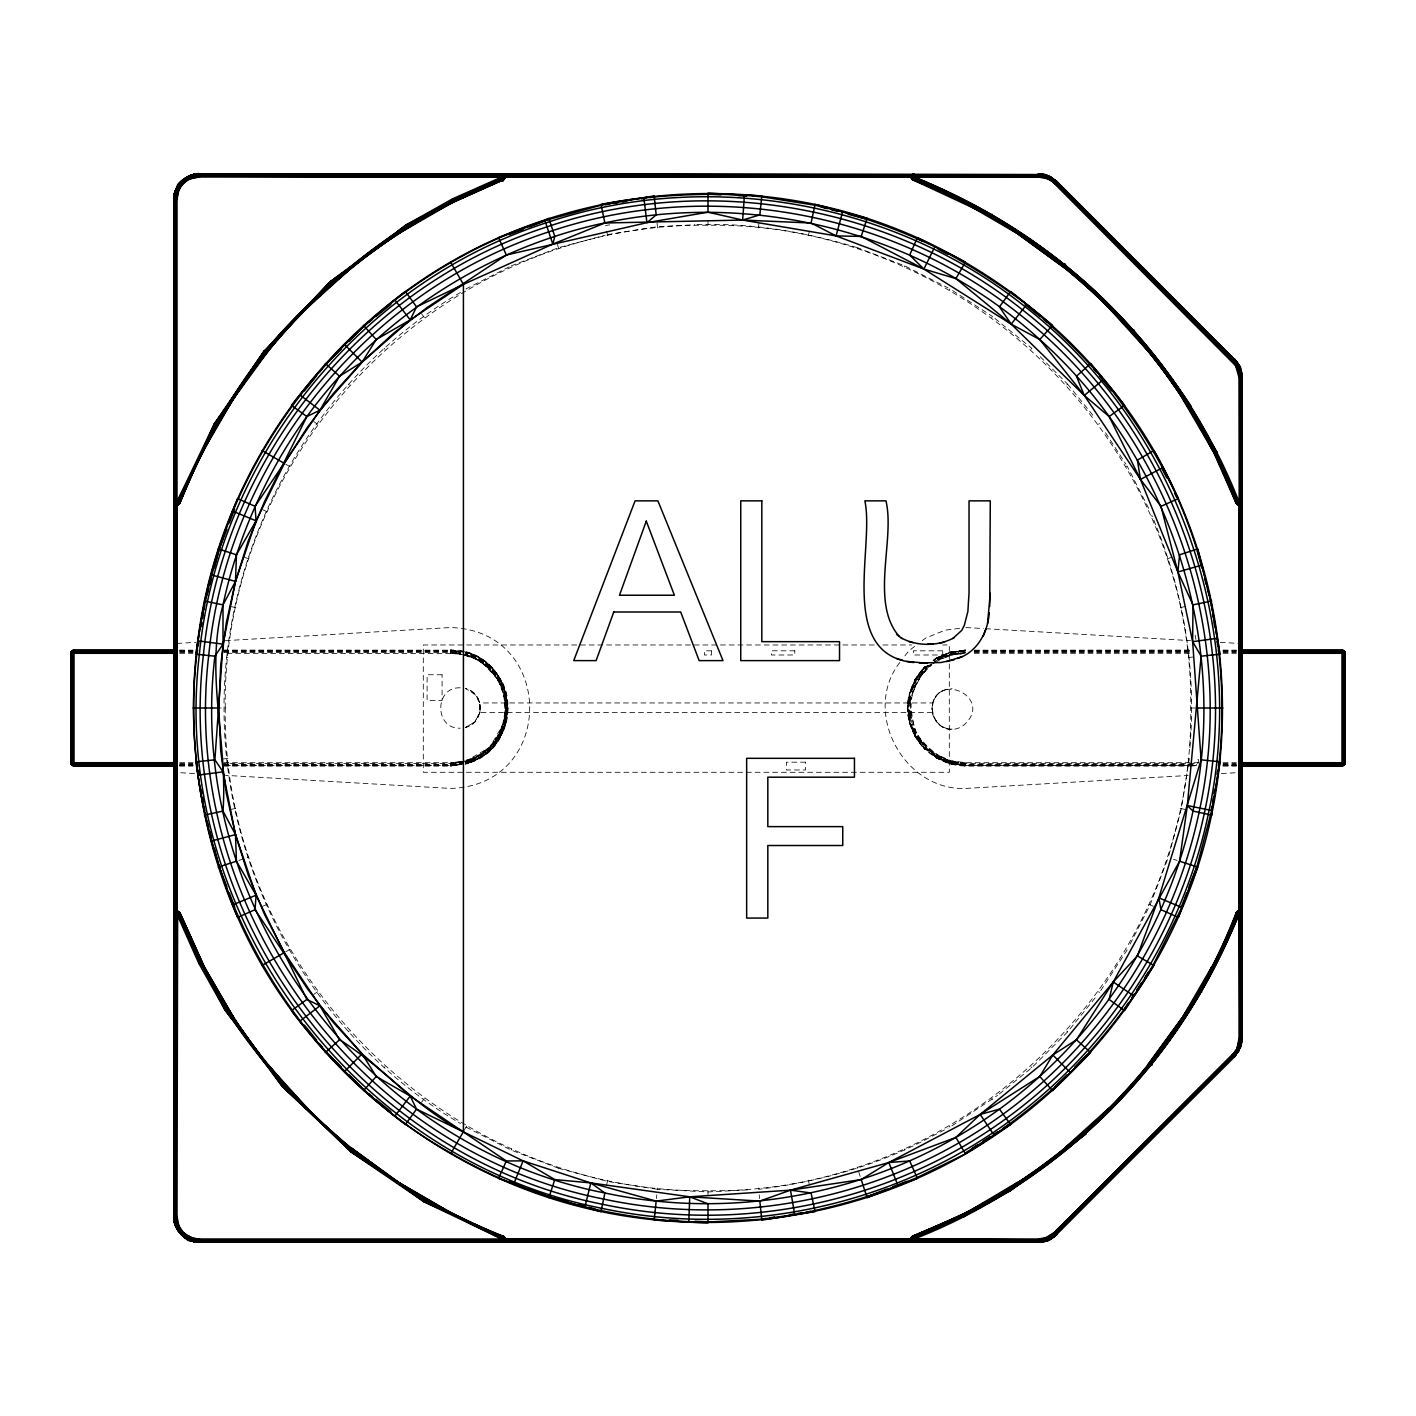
<?xml version="1.0" encoding="UTF-8"?>
<svg xmlns="http://www.w3.org/2000/svg" width="1416" height="1416" viewBox="0 0 1416 1416"><rect width="100%" height="100%" fill="white"/><g stroke="black" fill="none" stroke-linecap="round" stroke-linejoin="round"><path stroke-width="0.75" stroke-dasharray="5 3.75" d="M1192.254 765.932L965.447 765.932C934.454 766.127 907.337 739.01 907.532 708L915.178 686.406L915.285 679.043L924.489 667.042L928.011 665.042M223.746 650.51L450.554 650.51C515.566 648.74 528.628 748.798 465.298 763.047C521.424 750.374 520.752 666.051 465.545 652.05C520.752 666.936 521.336 749.33 465.421 763.543C520.858 750.215 521.3 665.555 465.298 652.953C521.92 666.865 520.433 748.445 465.545 763.95C529.265 748.781 516.097 648.227 450.554 650.068L450.554 653.289L460.377 654.174M466.041 760.162C518.504 748.993 517.247 665.077 464.926 654.351C519.318 669.308 519.017 747.365 464.926 761.649C519.406 746.533 518.557 669.467 464.926 654.351C483.723 660.688 497.83 674.83 504.202 693.628L505.246 708L504.202 722.372C497.299 740.285 484.555 757.224 464.926 761.649L489.812 747.276L504.202 722.372C511.441 693.592 492.591 659.785 462.395 654.758M1198.856 762.711L965.447 762.711L950.313 760.569L924.489 748.958C903.001 727.028 902.328 688.919 924.577 667.113L928.436 665.555L929.498 666.759L921.232 675.804L915.178 686.406L909.497 693.008C899.461 728.036 928.843 766.906 965.447 764.976L1196.662 764.976M493.511 741.878L495.299 743.276C521.991 713.54 503.3 661.856 465.545 652.05M931.728 664.263L924.489 667.042C914.63 678.618 908.01 692.548 907.532 708L910.045 711.752L909.497 722.992L913.709 730.231L915.285 736.957L919.922 741.152L924.489 748.958C934.153 750.993 939.994 760.091 950.313 760.569L952.402 761.985L965.447 763.543L1196.662 763.543M460.483 292.475C315.803 376.921 223.339 540.664 224.047 708C223.339 875.336 315.803 1039.078 460.483 1123.525M225.268 708C221.622 447.173 447.173 221.622 708 225.268C968.827 221.622 1194.378 447.173 1190.732 708C1194.378 968.827 968.827 1194.378 708 1190.732C447.173 1194.378 221.622 968.827 225.268 708L220.436 708M928.153 665.697L924.577 667.113L919.922 674.848L915.285 679.043L909.497 693.008C912.364 710.726 910.453 731.435 925.409 745.259C933.197 751.489 938.879 761.383 950.313 760.569L952.225 762.746L965.447 764.321L1196.662 764.321M1189.882 747.577C1196.803 668.511 1182.997 588.1 1151.704 515.265M931.905 709.381C934.719 668.14 997.2 698.761 962.19 726.408C932.896 742.391 917.426 689.999 952.101 688.725M933.657 660.245L936.489 657.838C946.242 656.759 955.057 650.546 965.447 651.679L965.447 650.068L950.455 652.05L936.489 657.838L933.551 663.555L936.967 658.652L950.49 652.156L950.313 655.431L937.675 659.891L936.489 657.838L933.055 660.458M656.44 1198.555L656.829 1194.785M747.595 1189.882L708 1191.953L657.413 1189.316L657.537 1188.077M758.463 227.923L758.958 223.108M465.421 652.457C521.141 665.768 520.716 749.683 465.51 763.844M223.746 651.024L450.554 651.024L460.784 651.944L450.554 650.068L457.049 651.395L456.802 653.643L223.746 653.289M928.949 666.139L924.489 667.042L920.559 675.308L915.285 679.043L914.417 686.087L909.497 693.008L907.532 708L909.957 717.611L909.497 722.992L914.417 729.913L915.285 736.957L920.559 740.692L924.489 748.958L928.436 750.445L936.489 758.162L952.065 763.383L965.447 764.976M952.101 729.116C929.303 730.107 924.63 694.336 946.862 689.415M910.045 711.752C910.7 725.47 917.869 737.134 926.188 747.276L933.551 752.445L936.967 757.348L950.455 763.95L957.977 764.498L958.278 762.233L951.074 761.649L940.366 757.56L936.489 758.162L928.949 749.861L924.489 748.958L915.674 737.417L918.365 735.842M932.241 712.62L479.865 712.62L474.749 722.018L465.563 727.47C484.856 723.169 485.051 692.725 465.475 688.495L474.484 693.716L479.759 702.955L932.79 702.955M1197.883 763.79L1198.555 759.542L1194.785 759.153M464.926 761.649L478.325 756.109L489.812 747.276L491.423 748.887L479.511 758.162L465.545 763.95C500.715 753.967 519.07 710.761 500.715 679.043L490.839 667.697L479.511 657.838L465.51 652.156M933.002 662.299L929.498 666.759L924.489 667.042L921.232 675.804L915.285 679.043L913.709 685.769L909.497 693.008L909.957 698.389L907.532 708L909.267 711.805L909.497 722.992C921.887 743.011 939.304 763.667 965.447 762.711L965.447 765.932L950.702 763.047L950.313 760.569L941.056 759.507L936.702 757.79L933.551 752.445L925.639 747.825L925.409 745.259L916.4 736.993L909.497 722.992L907.532 708C913.001 692.601 916.382 674.582 931.923 664.989M930.595 665.626L926.188 668.724C918.754 679.361 911.568 690.796 910.877 704.301C909.284 715.7 916.063 725.753 915.285 736.957L921.232 740.196L924.489 748.958L929.498 749.241L936.489 758.162C946.26 759.082 955.163 765.366 965.447 764.321M606.632 1184.909L607.641 1180.183M808.359 235.817L809.368 231.091M940.737 756.817L939.711 758.834L951.941 763.879L952.596 761.171L951.074 761.649L940.737 756.817L936.489 758.162L933.551 752.445L925.161 748.303L925.409 745.259L916.966 736.656L911.727 724.904L909.497 722.992L910.718 717.47L907.532 708L910.718 698.53L909.497 693.008L916.4 679.007L925.409 670.741L925.639 668.175L930.383 665.414M1168.837 855.423L1181.387 808.625L1189.316 758.569L1188.077 758.445M223.746 762.711L450.554 762.711C476.378 763.153 500.538 743.453 504.361 717.841L506.609 718.248M506.716 720.248L504.007 719.664L498.644 735.771L500.715 736.957M466.023 1127.118L511.158 1150.111L558.453 1168.271L558.824 1167.103M857.176 248.897L857.547 247.729L904.842 265.889L948.012 287.873M911.107 690.884L915.285 679.043L925.409 670.741L925.161 667.697L930.188 665.219M928.294 665.839L924.807 667.343L925.409 670.741L916.966 679.344L911.727 691.096L909.497 693.008L909.267 704.195L907.532 708L911.55 717.328L909.497 722.992L912.47 724.673M470.448 657.042L471.28 654.918M465.439 727.505L474.484 722.284L479.865 712.62M511.158 1150.111L511.654 1148.995M904.346 267.005L904.842 265.889M464.749 655.342L474.13 658.635L475.103 656.582M1130.127 944.1L1150.111 904.842L1168.271 857.547L1167.103 857.176M479.511 657.838L478.325 659.891L464.926 654.351M464.218 1130.233L466.643 1126.056M949.357 289.944L949.977 288.882M936.489 758.162L937.675 756.109L942.029 757.436L941.056 759.507L936.542 758.073L933.551 752.445L924.807 748.657L925.409 745.259L915.285 736.957L911.107 725.116M1100.728 990.616L1127.118 949.977L1126.056 949.357M482.166 663.361L483.475 661.502M421.419 1102.445L424.269 1098.533M991.731 317.467L992.457 316.476L951.835 290.085M918.365 680.158L915.674 678.583L924.489 667.042L926.188 668.724M899.762 662.546C861.53 711.735 903.496 790.783 965.447 788.447L1188.254 775.472M904.913 655.891L908.771 650.9L915.462 645.802M934.153 660.812L936.489 657.838L950.455 652.05L965.447 651.024L950.702 652.953L936.489 657.838L933.817 660.405M502.308 684.158L500.255 685.114L498.644 680.229L484.821 665.343L486.237 663.573M999.307 1093.984L1031.839 1067.646L1067.646 1031.839L1096.763 995.89M933.551 663.555C940.507 653.555 954.738 655.183 965.447 653.289L952.596 654.829L940.737 659.183L936.489 657.838L933.976 660.599M928.011 750.958L929.498 749.241M384.161 1067.646L384.993 1066.744M1031.007 349.256L1031.839 348.354L992.457 316.476M489.812 668.724L491.423 667.113M926.188 747.276L924.577 748.887L925.409 745.259L915.674 737.417M348.354 1031.839L349.256 1031.007M1066.744 384.993L1067.646 384.161L1038.07 354.584M492.202 672.529L493.936 671.042M951.835 1125.915L997.59 1095.365M915.674 678.583L925.409 670.741L924.577 667.113M495.476 672.954L493.688 674.352L498.644 680.229L503.919 695.964L506.627 695.345M922.17 640.705L925.515 638.156L944.985 630.191L959.588 628.332M921.232 740.196L919.391 741.542M313.555 994.581L317.467 991.749M1098.533 424.251L1099.524 423.543M935.25 662.564L942.029 658.564L941.056 656.493L936.542 657.927M498.644 680.229L500.609 679.096M285.767 951.782L289.944 949.357M1126.056 466.643L1127.118 466.023L1149.119 509.194M912.47 691.327L909.497 693.008L910.045 704.248M937.675 659.891L951.074 654.351L965.447 652.457L951.074 654.351L940.366 658.44L936.489 657.838M509.194 266.881L466.023 288.882L466.643 289.944M758.463 1188.077L758.587 1189.316C818.253 1181.971 877.318 1165.811 930.347 1137.119M932.312 1136.128L948.012 1128.127M499.6 683.769L501.636 682.76M965.447 651.679L950.879 653.608L950.313 655.431L950.702 652.953L965.447 650.174L950.455 652.05L939.711 657.166L940.737 659.183L951.074 654.351L958.278 653.767L957.977 651.502L965.447 650.068L950.578 652.457L939.711 657.166L950.49 652.156L965.447 650.51L950.49 652.156L950.313 655.431L936.702 658.21M262.597 906.311L267.005 904.346M913.09 730.497L915.178 729.594M511.158 265.889L558.453 247.729L605.251 235.18M238.879 860.415L248.897 857.176M1167.103 558.824L1171.705 557.338M910.612 725.258L913.267 724.426M504.202 693.628L506.503 693.008M504.025 696.46L506.751 695.875M231.091 809.386L235.817 808.377M1180.183 607.623L1184.909 606.614M462.253 761.454L450.554 763.543L223.746 763.543M909.302 717.717L911.55 717.328M605.446 225.533L609.694 224.843M607.375 234.614L657.413 226.684L694.796 224.737M223.746 765.932L450.554 765.932L463.191 764.091M460.306 761.666L450.554 762.711L450.554 765.932L460.784 764.463L450.554 765.49L223.746 765.49M223.746 765.826L450.554 765.826L461.085 764.375L450.554 765.49M450.554 765.826L460.784 764.445M460.2 687.804C434.269 686.831 434.269 729.169 460.2 728.196M450.554 765.932L461.262 764.516M950.578 652.457L957.977 651.502M462.767 762.18L450.554 763.543L460.448 762.463M223.746 764.321L450.554 764.321L462.944 762.941M223.746 764.976L450.554 764.976L463.085 763.596M450.554 764.321L460.589 763.224M450.554 764.976L460.696 763.879M223.108 758.958L227.923 758.445M1188.077 657.555L1192.892 657.042M908.098 711.894L910.877 711.699L907.532 708L910.877 704.301L908.098 704.106M177 643.448L195.709 642.351M225.463 640.634L450.146 627.553C555.939 629.925 556.311 785.561 450.554 788.447L225.533 775.349M1221.353 773.561L1239 772.534M697.008 224.613C751.365 222.719 805.633 231.905 857.547 247.729M915.285 679.043L916.4 679.007M874.168 644.97L423.296 644.97L423.296 772.286L949.304 772.286L949.304 644.97L942.684 644.97M883 644.97L911.745 644.97M179.708 650.068L192.93 650.174M223.746 650.068L450.554 650.174L460.784 651.944L450.554 650.51M974.261 650.174L1192.254 650.068M1223.07 650.068L1236.292 650.174M179.708 650.51L192.93 650.51M974.261 650.51L1192.254 650.51M1223.07 650.51L1236.292 650.51M179.708 651.024L192.93 651.024M974.261 651.024L1192.254 651.024M1223.07 651.024L1236.292 651.024M179.708 651.679L192.93 651.679M223.746 651.679L450.554 651.679L456.979 652.05L460.908 653.82M974.261 651.679L1192.254 651.679M1223.07 651.679L1236.292 651.679M179.708 652.457L192.93 652.457M223.746 652.457L450.554 652.457L460.89 654.068M974.261 652.457L1192.254 652.457M1223.07 652.457L1236.292 652.457M179.708 653.289L192.93 653.289M974.261 653.289L1192.254 653.289M1223.07 653.289L1236.292 653.289M505.246 708L508.468 708M1190.732 708L1195.564 708M179.708 762.711L192.93 762.711M1223.07 762.711L1236.292 762.711M179.708 763.543L192.93 763.543M1223.07 763.543L1236.292 763.543M179.708 764.321L192.93 764.321M1223.07 764.321L1236.292 764.321M179.708 764.976L192.93 764.976M1223.07 764.976L1236.292 764.976M179.708 765.49L192.93 765.49M965.447 765.932L950.578 763.543L939.711 758.834L950.49 763.844L965.447 765.49L1196.662 765.49M1223.07 765.49L1236.292 765.49M179.708 765.826L192.93 765.826M951.941 763.879L965.447 765.826L1187.847 765.826M1190.042 765.826L1196.662 765.826M1223.07 765.826L1236.292 765.826M179.708 765.932L192.93 765.932M1223.07 765.932L1236.292 765.932M915.285 736.957L916.4 736.993M450.554 651.024L463.421 651.873M450.554 653.289L460.855 654.334M965.854 627.553L983.394 628.562M985.589 628.704L1190.537 640.634M1220.291 642.351L1237.832 643.377M180.752 772.747L194.647 773.561M965.447 763.543L951.074 761.649L950.49 763.844L950.313 760.569L950.578 763.543L965.447 765.49M450.554 650.174L463.404 651.962M450.554 651.679L460.678 652.599M460.536 653.36L450.554 652.457L462.873 654.688M226.684 657.431L227.923 657.555M657.413 1189.316L607.375 1181.387L558.453 1168.271M909.302 698.283L911.55 698.672M957.977 764.498L965.447 765.826M231.091 606.614L235.817 607.623M1180.183 808.377L1184.909 809.386M504.202 722.372L506.503 722.992M474.13 658.635L478.325 659.891L484.821 665.343M910.612 690.743L913.267 691.574M244.295 557.338L248.897 558.824M1173.51 859.246L1177.121 860.415M501.512 727.895L503.618 728.727M946.862 728.426C938.259 726.072 931.94 717.859 931.905 708.92M913.09 685.503L915.178 686.406M262.597 509.689L267.005 511.654M1148.995 904.346L1153.403 906.311M500.202 731.01L502.255 731.948M457.049 651.395L459.97 653.042M285.767 464.218L289.944 466.643M495.193 739.63L497.051 740.94M313.555 421.419L317.467 424.251M1098.533 991.749L1099.524 992.457M919.391 674.459L921.232 675.804M470.377 690.548L477.776 698.035M348.354 384.161L349.256 384.993M1066.744 1031.007L1067.646 1031.839M384.161 348.354L384.993 349.256M1031.007 1066.744L1031.839 1067.646M487.493 751.383L486.024 749.648M1067.646 384.161L1093.984 416.693M484.484 750.923L485.9 752.692M421.419 313.555L424.269 317.467M991.731 1098.533L992.457 1099.524M1105.524 432.765L1125.915 464.165M949.357 1126.056L949.977 1127.118M478.325 756.109L479.511 758.162M474.785 757.047L475.794 759.082M473.652 757.595L474.608 759.649M904.346 1148.995L904.842 1150.111M477.705 697.893L479.759 702.955M557.338 244.295L558.824 248.897M857.176 1167.103L857.547 1168.271M858.662 1171.705L860.432 1177.121M950.455 652.05L951.074 654.351L952.596 654.829L951.941 652.121M606.632 231.091L607.641 235.817M808.359 1180.183L809.368 1184.909M1195.193 635.2L1195.865 639.448M657.042 223.108L657.537 227.923M759.171 1194.785L759.56 1198.555M708 220.436L708 225.268M708 1190.732L708 1195.564M506.857 708C507.14 732.851 489.175 756.197 465.121 762.392C519.371 751.011 519.371 664.989 465.121 653.608C489.193 659.75 507.087 683.149 506.857 708M480.396 708L479.723 713.221L479.723 702.779L480.396 708M711.54 650.811L704.354 650.811L704.354 654.989L711.54 654.989L711.54 650.811M794.783 650.811L771.437 650.811L771.437 654.989L794.783 654.989L794.783 650.811M942.702 650.811L913.355 650.811L913.355 654.989L942.702 654.989L942.702 650.811M442.075 674.759L427.101 674.759L427.101 700.513L442.075 700.513L442.075 674.759M805.562 762.18L786.393 762.18L786.393 769.968L805.562 769.968L805.562 762.18"/><path stroke-width="1.5" d="M233.569 1017.396L204.081 966.579L179.991 913.001L176.805 910.948L176.805 913.851L198.753 963.199L224.949 1009.873L231.569 1018.688L233.569 1017.396L204.081 966.579L179.991 913.001L173.779 914.17L175.478 911.338L179.62 912.293L204.081 966.579C239.888 1036.37 290.404 1098.232 351.062 1147.916L353.434 1149.827C398.692 1185.971 449.226 1214.627 502.963 1236.097L505.016 1239.478L501.83 1242.221C499.405 1230.062 509.99 1240.505 501.83 1239.832L199.532 1239.832L193.479 1239.035L184.381 1234.256L179.301 1228.15L177 1216.468L173.779 1216.468C173.761 1230.168 185.726 1242.381 199.532 1242.115C185.832 1242.487 173.566 1230.15 173.885 1216.468L173.779 199.532C173.637 185.762 185.744 173.619 199.532 173.779L1045.132 174.664L1056.672 181.319L1234.593 359.416L1240.858 369.647L1242.221 377.541L1241.336 1045.132L1234.681 1056.672L1053.575 1237.177L1045.132 1241.336L1038.459 1242.221L199.532 1242.221C185.762 1242.363 173.619 1230.256 173.779 1216.468L173.867 766.268M501.83 177L452.801 198.753L406.126 224.949L397.312 231.569L398.604 233.569L454.2 201.532L502.999 179.991L504.946 176.203L501.83 173.779L504.662 175.478L503.83 179.513L449.421 204.081C379.7 239.994 317.786 290.422 268.173 351.133L266.173 353.434C230.224 398.816 201.231 449.137 179.991 502.999L173.779 501.83L176.522 505.016L179.903 502.963C201.196 449.137 230.135 398.746 266.173 353.434L268.084 351.062C330.017 275.023 411.614 215.586 502.999 179.991L501.83 173.779L505.016 176.522L910.984 176.522C917.462 169.885 907.001 177.655 913.586 178.504C967.553 199.851 1018.069 228.879 1063.505 265.004L1065.876 266.916C1126.747 316.706 1177.245 378.815 1213.353 448.677L1237.495 502.415C1246.717 499.317 1237.991 509.087 1236.876 502.662L1212.769 448.978C1176.218 379.577 1126.18 317.272 1065.133 267.836L1062.779 265.925C1017.715 229.286 966.933 201.231 913.001 179.991L914.17 173.779L910.984 176.522L913.338 179.124C967.252 200.453 1017.715 229.427 1063.097 265.518L1065.469 267.429C1141.792 329.309 1200.963 411.189 1236.009 502.999L1242.221 501.83L1239.195 505.052L1239 377.541L1235.655 365.735L1050.141 179.301L1038.459 177L1038.459 173.779L1045.097 174.77L1056.672 181.319L1045.132 174.664L199.532 173.885C185.762 173.531 173.195 186.169 174.221 199.532L174.062 643.625L173.885 199.532C173.513 185.708 185.815 173.726 199.532 173.779L199.532 177L187.85 179.301L181.744 184.381L176.965 193.479L176.168 199.532L176.168 501.83L173.885 501.83L174.664 502.591M173.779 708L173.885 1216.468C173.442 1230.292 186.169 1242.735 199.532 1241.779L1038.459 1241.779L1046.265 1240.558L1056.371 1234.38L1238.398 1051.115L1241.779 1038.459L1241.814 912.612C1238.044 907.408 1231.336 916.223 1242.221 914.17L1239.478 910.984L1236.009 913.001M174.026 196.877L174.416 643.607L174.221 199.532L177.602 186.877L185.62 178.487M174.168 772.357L174.221 1216.468C173.92 1230.008 185.974 1242.044 199.532 1241.779M174.876 1066.248L174.717 1216.468C174.451 1229.725 186.257 1241.531 199.532 1241.283L1038.459 1241.283L1050.867 1237.956L1234.009 1056L1240.044 1046.176L1241.283 1038.459L1241.496 772.375L1241.779 1038.459L1240.54 1046.335L1235.602 1054.814M656.174 1201.104L654.174 1220.096L688.813 1221.672L689.751 1196.821L708 1203.83L708 1222.911C618.226 1220.521 528.681 1199.122 450.978 1153.173L463.421 1131.632C416.8 1108.126 383.24 1066.903 339.521 1039.769L319.928 1005.785L306.865 999.448L256.066 895.195L236.437 861.211L235.499 834.608L223.002 811.102C228.011 742.232 204.594 672.759 223.002 604.898C233.817 554.063 253.039 505.3 278.598 460.094C338.353 356.018 437.066 275.996 550.682 237.782L554.789 236.437C719.77 181.567 911.391 222.241 1039.769 339.521C1168.66 454.058 1229.46 638.085 1193.865 806.872L1192.998 811.102C1166.554 936.011 1090.108 1049.079 983.908 1119.967C874.026 1193.83 734.373 1220.751 604.915 1192.998C361.735 1145.491 185.177 901.939 214.896 656.192L223.02 644.156L235.499 581.392L248.331 540.7L264.668 501.264L306.865 416.552L319.928 410.215L362.107 362.107L393.577 333.273L427.42 307.307L506.326 255.039L646.953 222.666L708 212.17L742.657 220.064L836.077 235.906L861.211 236.437L923.887 269.058L1011.201 324.14L1039.769 339.521L1084.302 395.453L1140.464 479.405L1160.961 506.326L1177.882 572.011L1192.644 641.678L1201.104 759.808L1158.837 897.815L1137.402 955.906L1113.242 981.978L1052.814 1054.973L1039.769 1076.479L980.191 1114.427L888.823 1162.518L861.211 1179.563L790.517 1190.148L689.751 1196.821L656.174 1201.104L590.844 1182.926L523.124 1160.872L416.552 1109.135L410.215 1096.072L362.107 1053.893L333.273 1022.423L307.307 988.58L255.039 909.674L256.066 895.195L235.499 834.608L226.259 792.942L220.701 750.639L218.843 708L220.701 665.361L226.259 623.058L235.499 581.392L256.066 520.805L284.368 463.421L307.307 427.42L333.273 393.577L362.107 362.107L410.215 319.928L463.421 284.368L552.806 244.101L604.915 223.002L742.657 220.064L811.085 223.002L836.077 235.906L923.887 269.058L955.906 278.598L1011.201 324.14L1084.302 395.453L1109.135 416.552L1140.464 479.405L1177.882 572.011L1192.998 604.898L1192.644 641.678L1201.104 656.192L1187.334 805.545L1179.563 861.211L1113.242 981.978L1076.479 1039.769L1052.814 1054.973L980.191 1114.427L955.906 1137.402L888.823 1162.518L790.517 1190.148L759.826 1201.104L689.751 1196.821L590.844 1182.926L554.789 1179.563L523.124 1160.872L506.326 1160.961L410.215 1096.072L376.231 1076.479L362.107 1053.893L319.928 1005.785L284.368 952.579L264.668 914.736L248.331 875.3L235.499 834.608L223.02 771.844L214.896 759.808L223.02 644.156L223.002 604.898L235.499 581.392L236.437 554.789L256.066 520.805L255.039 506.326L319.928 410.215L339.521 376.231L362.107 362.107L376.231 339.521L410.215 319.928L416.552 306.865L463.421 284.368L450.554 262.084C575.356 189.992 730.036 173.726 867.123 218.294C986.899 257.464 1090.692 341.522 1153.916 450.554C1226.008 575.356 1242.274 730.036 1197.706 867.123C1158.536 986.899 1074.478 1090.692 965.447 1153.916C840.644 1226.008 685.964 1242.274 548.877 1197.706C429.101 1158.536 325.308 1074.478 262.084 965.447C189.992 840.644 173.726 685.964 218.294 548.877C257.464 429.101 341.522 325.308 450.554 262.084M1241.124 494.06L1241.283 377.541L1240.434 371.116L1237.602 364.549L1056 181.991L1046.176 175.956L1038.459 174.717L199.532 174.717C186.275 174.451 174.469 186.257 174.717 199.532L174.664 504.043L177.956 504.91L179.991 502.999C176.558 508.503 169.991 499.529 178.381 502.822L179.602 502.839C200.913 448.996 229.87 398.569 265.925 353.221L267.836 350.867C317.52 290.121 379.506 239.729 449.208 203.692L502.839 179.602C508.946 178.151 499.83 168.327 502.415 178.504L453.527 200.187L407.348 226.879L329.698 282.138L263.748 351.487L214.294 423.897L176.805 502.149L176.805 505.052M179.248 184.363L189.16 176.434L199.532 174.221L1045.008 175.071L1056.371 181.62L1234.38 359.629L1240.558 369.735L1241.779 377.541L1241.443 643.59L1241.283 377.541L1240.717 504.556L1238.044 504.91L1236.009 502.999L1212.308 449.208C1176.395 379.506 1125.915 317.467 1064.938 268.084L1062.779 265.925C1017.184 230.135 967.358 200.399 913.161 179.602L911.054 176.203L914.17 173.885M1241.779 1038.459L1242.221 708M1236.876 913.338C1243.514 914.948 1242.788 911.107 1236.876 912.223L1236.398 913.161C1215.317 967.181 1186.378 1017.538 1150.075 1062.779L1148.164 1065.133C1098.727 1126.18 1036.423 1176.218 967.022 1212.769L913.001 1236.009C907.39 1238.044 915.727 1247.655 913.586 1237.495L967.323 1213.353C1037.185 1177.245 1099.294 1126.747 1149.084 1065.876L1150.996 1063.505C1187.121 1018.069 1216.149 967.553 1237.495 913.586C1246.469 916.612 1238.38 907.019 1236.876 913.338C1215.547 967.252 1186.573 1017.715 1150.482 1063.097L1148.571 1065.469C1086.692 1141.792 1004.811 1200.963 913.001 1236.009L911.09 1239.832L914.17 1242.221L910.984 1239.478L913.586 1237.495L914.17 1242.221L910.984 1239.478L505.016 1239.478C498.627 1245.868 508.592 1239.018 502.999 1236.451C449.084 1215.14 398.604 1186.166 353.221 1150.075L350.867 1148.164C290.121 1098.48 239.729 1036.494 203.692 966.792L179.602 913.161L174.186 913.639L176.168 914.17L176.168 1216.468C175.726 1228.858 187.762 1238.681 199.532 1239L1038.459 1239L1045.397 1237.903L1054.389 1232.398L1236.699 1050.141L1239 1038.459L1242.221 1038.459L1240.841 1046.442L1234.681 1056.672L1240.858 1046.353L1242.115 1038.459L1242.204 765.277M1242.115 643.625L1242.221 377.541L1239.301 365.877L1234.681 359.328L1238.77 364.655L1241.407 371.594L1242.221 377.541L1239 377.541M1128.463 1002.864L1123.773 1010.086L1124.57 1010.652L1153.173 965.022L1181.758 907.461L1158.837 897.815L1160.961 909.674L1178.395 917.426L1196.874 866.84L1211.707 810.501L1187.334 805.545L1192.998 811.102L1211.653 815.05L1211.707 810.501C1236.947 688.247 1214.875 559.108 1153.916 450.554L1137.402 460.094L1140.464 479.405L1162.447 467.776L1178.395 498.574L1160.961 506.326M989.713 606.508L990.28 500.857L969.04 500.857L969.04 592.95L967.871 611.535L964.331 625.323L961.694 630.439L952.738 638.581M990.28 593.286L987.536 623.5M708 212.17L708 193.089L744.427 195.266L742.657 220.064L759.826 214.896L761.826 195.904C708.071 192.558 653.962 194.381 600.95 204.347L604.915 223.002M1044.052 1239.956L1050.53 1237.372L1055.522 1233.548L1233.548 1055.522L1239.035 1044.512L1239.195 910.948L1239.832 1038.459L1236.699 1050.141L1238.77 1051.345L1242.221 1038.459M1232.398 361.611L1234.593 359.416L1238.77 364.655L1242.115 377.541L1242.115 1038.459L1240.858 1046.353L1239.443 1045.893M179.903 502.963L179.071 504.308L214.294 423.897L266.916 350.124L329.698 282.138L406.126 224.949L453.81 200.789L502.662 179.124L501.83 173.885M1241.814 913.851L1238.221 913.869C1182.112 1061.469 1060.973 1181.563 914.17 1239M196.877 1241.974L199.532 1241.283M502.999 179.885L505.052 177L502.662 173.885M913.338 1242.115C906.983 1239.053 915.904 1230.787 914.17 1242.115M643.855 197.992L646.953 222.666L656.174 214.896L654.174 195.904L601.127 205.196L544.912 220.524C357.115 280.881 215.002 458.129 196.789 654.28C173.602 851.618 277.801 1055.982 450.978 1153.173M1038.459 1242.221L1050.123 1239.301L1056.672 1234.681L1051.274 1238.681L1050.265 1235.655L1051.893 1238.31L1045.132 1241.336L1038.459 1242.221L1038.459 1239M913.586 178.504L913.338 173.885L913.001 179.991L910.948 177L913.869 176.168L1038.459 176.168L1044.512 176.965L1054.973 183L1233 361.027L1238.699 370.337L1238.735 374.054L1241.797 373.576M176.805 913.851L176.009 502.131L174.717 501.83L177 501.83L177 199.532L179.301 187.85L187.85 179.301L194.806 177.496L194.169 174.451C185.036 176.487 173.088 186.629 173.885 199.532L173.849 643.625L174.911 643.572M989.271 612.809C987.855 632.35 977.146 652.387 957.482 658.475M175.301 653.289L70.8 653.289L71.738 651.024L74.021 650.068L175.301 650.068M177 199.532L173.779 199.532L174.664 192.859L177.673 194.027L174.664 192.859M1240.699 765.932L1341.979 765.932L1344.262 764.976L1345.2 762.711L1345.2 653.289L1344.262 651.024L1341.979 650.068L1240.699 650.068M175.301 652.457L74.021 652.457C69.72 654.404 70.428 650.847 74.021 650.174M178.381 911.267L200.187 962.473L226.879 1008.652L282.138 1086.302L351.487 1152.252L423.897 1201.706L502.662 1236.876C509.158 1237.779 499.6 1247.744 502.415 1237.495L424.304 1200.98L352 1151.597L282.138 1086.302L224.949 1009.873L200.789 962.19L179.071 911.692L179.903 913.037M1240.699 765.826L1341.979 765.826L1344.262 764.905L1345.2 762.711L1240.699 762.711M173.779 199.532L174.664 193.266M175.301 651.679L74.021 651.679L70.8 653.289L74.021 650.51L175.301 650.51M502.415 1237.495C506.362 1237.088 505.016 1242.558 501.83 1242.115M1236.876 502.662C1243.514 501.052 1242.788 504.892 1236.876 503.777L1215.211 453.81L1211.919 449.421C1176.696 379.364 1125.702 317.591 1064.867 268.173L1017.396 233.569L990.97 216.259L912.17 179.513L911.054 176.274L913.338 173.885M1240.699 765.49L1341.979 765.49L1345.2 762.711L1240.699 763.543M1042.3 175.018C1046.052 173.159 1053.185 178.398 1056.584 181.407L1054.389 183.602M196.895 654.298L197.567 650.05M198.24 645.785L198.913 641.536M201.267 626.651L201.939 622.403M202.612 618.155L203.284 613.889M203.957 609.641L204.63 605.393M1211.37 810.607L1212.043 806.359M1212.716 802.111L1213.388 797.845M1214.061 793.597L1214.733 789.349M1217.087 774.464L1217.76 770.216M1218.433 765.95L1219.105 761.702M199.532 177L1042.088 177.266L1042.565 174.221L1038.459 173.885M214.896 656.192L195.904 654.174C203.196 600.685 217.161 548.523 237.605 498.574L255.039 506.326M1211.707 810.501L1220.096 761.826L1201.104 759.808M1241.124 822.979L1241.283 1038.459L1241.336 911.957L1241.814 912.913M70.8 653.289L74.021 651.024L175.301 651.024M177.619 911.001L177.619 913.515L199.497 962.827L203.231 967.022L226.312 1009.006L282.757 1085.736L351.487 1152.252L424.694 1200.308L504.91 1238.77L504.114 1240.611L501.83 1241.283M1239 501.83C1181.546 355.027 1061.469 233.888 913.869 177.779L910.948 177L914.17 174.717M1237.495 913.586L1237.619 911.267L1238.221 913.869M501.83 174.717L504.627 175.867L504.627 178.097M914.17 1241.283L911.09 1239.673L912.17 1237.283L966.792 1212.308C1036.494 1176.395 1098.533 1125.915 1147.916 1064.938L1150.075 1062.779C1186.112 1017.308 1215.193 967.181 1236.097 913.037L1237.495 911.869M177.619 502.91L215.02 424.304L266.314 349.628C317.538 290.156 378.214 238.065 448.978 203.231L453.173 199.497L504.946 176.575L501.83 175.389L199.532 175.389C186.629 175.124 175.142 186.611 175.389 199.532L175.283 504.556M811.085 223.002L815.05 204.347L867.123 218.294L861.211 236.437M910.948 177L914.17 175.389L1038.459 175.389L1050.53 178.628L1050.176 180.257L1055.522 182.452L1233.548 360.478L1237.372 365.47L1239.956 371.948M1234.593 1056.584C1233.973 1051.858 1242.292 1045.362 1240.611 1038.459L1240.717 911.444L1241.283 912.329M584.879 1207.069L590.844 1182.926L604.915 1192.998L600.95 1211.653L549.16 1196.874L498.574 1178.395L506.326 1160.961M173.779 1216.468L174.664 1223.141L177.496 1221.194L174.451 1221.831C174.026 1228.061 191.514 1248.753 194.027 1238.327L192.859 1241.336L199.532 1242.221L199.532 1239M505.052 1239L501.83 1240.611L199.532 1240.611L188.293 1237.832L181.142 1232.115M1038.459 173.779L1045.132 174.664L1044.512 176.965L1038.459 176.168M206.984 594.897L208.648 588.667M209.763 584.507L211.427 578.277M214.223 567.887L218.666 551.266M1239.832 911.674L1239.832 377.541L1239.035 371.488L1235.655 365.735C1241.283 360.248 1241.513 374.603 1242.115 377.541L1241.85 643.607L1241.779 377.541L1240.929 370.992L1236.929 362.62M836.077 235.906L842.591 211.904C885.265 223.94 926.312 241.304 965.447 262.084L955.906 278.598M913.161 1237.549L913.037 1236.097L962.19 1215.211L1017.396 1182.431L1018.688 1184.431L1009.873 1191.051L967.677 1214.043L911.054 1239.425L914.17 1240.611L1044.707 1239.779C1045.964 1244.876 1054.477 1235.513 1056.672 1234.681L1054.389 1232.398M178.381 504.733L178.504 502.415C209.303 430.446 248.632 360.248 306.829 306.829C348.69 265.659 395.259 227.834 448.978 203.231L452.801 198.753L454.2 201.532M1240.434 1044.884L1237.956 1050.867M504.91 177.92C506.609 169.991 500.733 191.726 502.999 174.097M1241.336 1045.132L1239.035 1044.512L1239.832 1038.459M1045.893 176.558L1046.353 175.142M548.877 1197.706L554.789 1179.563M1045.468 178.097L1046.335 175.46L1038.459 174.221M176.965 193.479L183 183L193.479 176.965L199.532 176.168L505.052 177M983.341 636.014L985.908 628.775M1189.121 407.348L1191.051 406.126C1155.863 354.177 1115.489 305.767 1066.372 266.314L1064 264.403C1018.529 228.118 967.694 199.532 914.17 177C1042.07 228.365 1151.544 325.114 1214.043 448.323L1238.221 502.131C1249.408 502.007 1230.168 503.193 1239.195 505.052L1239.832 504.326M226.932 529.106L219.232 549.196L218.294 548.877M229.25 523.07L234.649 509.017M1181.351 906.983L1186.75 892.93M1189.068 886.894L1196.768 866.804L1197.706 867.123L1181.758 907.461M175.071 192.983L177.602 186.877M173.885 913.355L177 910.948L179.991 913.001M1241.814 503.087L1241.336 504.043L1242.115 502.645M513.725 1183.9L523.124 1160.872M189.018 1239.85L192.983 1240.929M1110.197 1110.197L1108.498 1108.498L1064.867 1147.827L1066.372 1149.686L1110.197 1110.197L1151.597 1064C1187.882 1018.529 1216.468 967.694 1239 914.17C1187.776 1042.247 1090.886 1151.367 967.677 1214.043L963.199 1217.264L962.19 1215.211L1008.652 1189.121L1017.396 1182.431M913.037 1236.097L911.09 1239.92L914.17 1241.779M934.861 246.738L923.887 269.058L909.674 255.039L917.426 237.605C965.73 261.429 1011.484 290.404 1052.548 325.344L1039.769 339.521M203.231 448.978L204.081 449.421L233.569 398.604L268.173 351.133L266.314 349.628L263.748 351.487L232.773 398.091L216.259 425.03L177 501.83L177.619 504.999M1150.075 1062.779L1152.252 1064.513L1149.686 1066.372L1147.827 1064.867L1182.431 1017.396L1199.741 990.97L1211.919 966.579L1214.043 967.677M913.001 179.991L911.09 176.08L914.17 174.221M176.805 910.948L173.779 914.17L176.009 913.869M201.532 961.8L198.753 963.199L203.231 967.022C227.834 1020.741 265.659 1067.31 306.829 1109.17L307.502 1108.498L284.457 1084.231L282.138 1086.302L350.531 1148.571L423.897 1201.706L501.83 1239L448.978 1212.769L449.421 1211.919L398.604 1182.431L351.133 1147.827L398.604 1182.431L449.368 1212.025M967.677 201.957L966.579 204.081L1017.396 233.569L1064.867 268.173L1066.372 266.314L1064.513 263.748L1062.779 265.925M187.602 1239.159L189.054 1236.416L193.479 1239.035M199.532 173.779C195.107 171.796 169.407 184.7 179.584 189.054M425.455 1199.016L423.897 1201.706M990.97 216.259L992.103 214.294M186.717 1238.681L189.054 1236.416M1147.827 1064.867L1182.431 1017.396L1211.919 966.579M1051.893 177.69L1054.495 180.788M1241.283 503.671L1240.717 504.556L1239.779 371.293M1131.968 997.448L1134.322 993.837M1136.659 990.227L1141.349 983.005M1144.871 977.589L1148.376 972.173M398.604 1182.431L398.091 1183.227L425.03 1199.741L448.978 1212.769M1018.688 231.569L1017.396 233.569M1039.769 1076.479L1052.548 1090.656C1091.24 1053.185 1125.667 1011.343 1153.916 965.447L1153.067 964.969M1010.068 292.227L1010.652 291.43C1052.973 324.742 1091.665 362.638 1124.57 405.348L1123.773 405.914M405.861 1123.861L416.552 1109.135M1010.139 292.139L999.448 306.865L1011.201 324.14L1026.618 304.635M405.932 1123.773L405.348 1124.57C362.655 1091.524 324.476 1053.345 291.43 1010.652L292.227 1010.086M1236.097 913.037L1239.832 912.506L1242.115 913.886M184.168 1237L180.009 1233.088M395.082 1115.808L410.215 1096.072M178.504 913.586L179.071 912.86C168.699 914.789 175.69 909.992 179.602 912.63M910.948 1239L1038.459 1239.832L1050.141 1236.699L1233 1054.973L1235.743 1050.176L1237.372 1050.53M1235.212 1054.495L1238.31 1051.893M351.062 1147.916L349.628 1149.686L351.487 1152.252L353.434 1149.827M304.422 390.869L316.6 375.824M319.308 372.479L322.016 369.134M292.227 405.914L291.43 405.348C324.476 362.655 362.655 324.476 405.348 291.43L405.932 292.227M452.801 198.736L449.421 204.081M182.912 1235.991L184.93 1233.619L187.85 1236.699M376.231 1076.479L363.452 1090.656M306.829 306.829L307.502 307.502L351.133 268.173L350.531 267.429L306.829 306.829L267.429 350.531L232.773 398.091L233.569 398.604M177 1216.468L177.619 913.515L174.664 913.709M329.131 361.08L341.291 348.902M348.902 341.291L361.08 329.131M181.319 1234.681L183 1233L184.93 1233.619M344.531 1071.47L362.107 1053.893M1110.197 305.803L1108.498 307.502L1147.916 351.062M1054.92 1086.869L1067.098 1074.709M1074.709 1067.098L1086.869 1054.92M1064.938 1147.916L1084.78 1132.163L1108.498 1108.498M861.211 1179.563L867.123 1197.706L917.072 1177.599L965.447 1153.916C1011.29 1125.578 1053.274 1091.329 1090.656 1052.548L1076.479 1039.769M1239 504.415L1238.221 502.131M182.452 182.452L183.885 181.142M325.344 1052.548L339.521 1039.769M1132.163 331.22L1133.862 329.698M179.602 502.839C179.018 507.158 171.566 501.707 174.664 502.291M1103.418 379.559L1084.302 395.453L1076.479 376.231L1090.656 363.452C1117.454 396.144 1142.393 430.499 1162.447 467.776M398.091 1183.227L350.124 1149.084L306.829 1109.17L267.429 1065.469L268.173 1064.867L307.502 1108.498M1148.164 350.867L1149.686 349.628M369.134 322.016L372.479 319.308M375.824 316.6L390.869 304.422M1051.893 1238.31L1056.584 1234.593M300.192 1020.918L319.928 1005.785M504.627 177.761L502.415 178.504M179 1231.832L181.478 1229.955L176.965 1222.521M1235.973 363.31L1237.177 362.425M292.139 1010.139L306.865 999.448M1109.135 416.552L1123.861 405.861M1149.686 1066.372L1152.252 1064.513M266.314 349.628L263.748 351.487L266.173 353.434M350.531 267.429L329.698 282.138L331.769 284.457M1238.221 504.344L1237.495 502.415M1053.38 1236.929L1045.008 1240.929L1038.459 1241.779M972.173 1148.376L977.589 1144.871M983.005 1141.349L990.227 1136.659M993.837 1134.322L997.448 1131.968M1002.864 1128.463L1010.068 1123.773L1010.652 1124.57L965.022 1153.173M224.949 1009.873L227.587 1008.21M1238.77 364.655L1236.699 365.859M284.368 952.579L262.084 965.447M177.23 1229.353L179.301 1228.15M544.912 220.524L548.877 218.294L554.789 236.437L552.806 244.101L544.912 220.524L498.574 237.605L506.326 255.039M186.717 177.319L199.532 174.221M954.242 637.643C938.118 646.475 916.842 646.67 900.735 637.643M176.841 1228.398L175.566 1222.893M204.081 966.579L198.736 963.199M1211.919 449.421L1214.043 448.323L1217.264 452.801L1215.211 453.81L1212.025 449.368L1182.431 398.604L1184.431 397.312L1217.247 452.801M1239.301 365.877L1240.593 371.788M176.15 1226.982L178.982 1225.707M255.039 909.674L237.605 917.426C217.161 867.477 203.196 815.315 195.904 761.826L214.896 759.808M1050.141 1236.699L1044.512 1239.035L1041.946 1238.735L1042.424 1241.797L1051.274 1238.681M913.161 1236.398L962.19 1215.211M233.091 904.718L256.066 895.195M509.017 234.649L523.07 229.25M529.106 226.949L549.196 219.232M866.804 1196.768L886.894 1189.051M892.93 1186.75L906.983 1181.351M962.455 656.528L946.685 661.555M898.027 1185.617L917.426 1178.395L909.674 1160.961L888.823 1162.518L898.027 1185.617C854.237 1202.591 808.288 1213.512 761.826 1220.096L759.826 1201.104M218.294 867.123L219.232 866.804L226.932 886.894M1237.903 370.603L1240.858 369.647M219.126 866.84L236.437 861.211M1237.495 504.131L1236.009 502.999M954.172 659.768L940.702 662.546L919.427 662.936M1201.759 565.09L1177.882 572.011L1179.563 554.789L1197.706 548.877L1210.804 601.11L1220.096 654.174L1201.104 656.192M1241.336 370.868L1239.035 371.488M211.48 841.033L235.499 834.608M939.976 643.165L943.888 642.156M1044.212 1240.593L1050.123 1239.301M174.664 1222.734L174.221 199.532M223.002 811.102L204.347 815.05L205.302 814.855M1192.998 604.898L1211.653 600.95L1210.698 601.145M605.393 204.63L609.659 203.957M613.907 203.284L618.155 202.612M622.403 201.939L626.651 201.267M641.536 198.913L645.785 198.24M650.033 197.567L654.28 196.895M761.72 1219.105L765.967 1218.433M770.216 1217.76L774.464 1217.087M789.349 1214.733L793.597 1214.061M797.845 1213.388L802.093 1212.716M806.341 1212.043L810.607 1211.37M794.712 1214.662L815.05 1211.653L811.085 1192.998L790.517 1190.148L794.712 1214.662L761.737 1219.211L708 1222.026L688.813 1221.672M1192.644 641.678L1217.282 638.297M198.364 775.101L223.02 771.844M192.859 174.664L199.532 173.885M1042.088 177.266L1044.512 176.965L1050.141 179.301L1051.345 177.23L1045.132 174.664M1045.132 1241.336L1038.459 1242.115L1042.424 1241.797M174.026 1219.123L177.124 1218.804M927.445 644.262L933.356 643.873M1241.089 772.41L1242.115 1038.459M501.83 1241.779C509.176 1241.85 500.344 1228.628 502.999 1241.903M504.273 174.894L911.727 174.894M504.662 175.478L911.338 175.478L911.373 178.54M911.09 176.026L504.91 176.026L501.83 174.221M1240.699 650.51L1341.979 650.51L1345.2 653.289L1240.699 653.289M1240.699 651.024L1341.979 651.024L1345.2 653.289L1240.699 652.457M1240.699 651.679L1341.979 651.679C1346.227 653.856 1345.696 651.537 1341.979 650.174M193.089 708L218.843 708M1197.157 708L1222.911 708M175.301 765.932L74.021 765.932L71.738 764.976L70.8 762.711L175.301 762.711M175.301 763.543L74.021 763.543C69.72 761.596 70.428 765.153 74.021 765.826L175.301 765.826M175.301 764.321L74.021 764.321L70.8 762.711L74.021 765.49L175.301 765.49M1240.699 764.321L1341.979 764.321L1345.2 762.711L1341.979 764.976L1240.699 764.976M175.301 764.976L74.021 764.976L70.8 762.711M911.09 1239.92L504.91 1239.973L504.946 1238.203M504.662 1240.522L911.338 1240.522L911.373 1237.46M504.273 1241.106L911.727 1241.106M503.689 1241.637L912.311 1241.637M712.301 194.293L720.886 194.753M738.09 195.656L746.675 196.098M669.325 1219.902L677.91 1220.344M695.114 1221.247L703.699 1221.707M1240.929 643.554L1242.221 643.643M927.445 663.308L906.736 661.378M744.427 195.266L761.737 196.789L814.873 205.196L842.591 211.904M913.763 662.529C836.838 654.865 874.858 547.178 864.857 500.857L885.938 500.857C895.301 539.284 869.619 603.004 899.337 636.545M198.364 640.899L223.02 644.156M193.266 1241.336L199.532 1242.221M1240.982 1042.3L1238.735 1042.088M205.302 601.145L204.347 600.95L223.002 604.898M1210.698 814.855L1211.653 815.05M909.107 641.643L913.019 642.652M821.085 206.984L827.316 208.648M831.475 209.763L837.706 211.427M848.113 214.223L864.734 218.666M211.48 574.967L235.499 581.392M551.266 1197.334L567.887 1201.777M578.294 1204.573L584.525 1206.237M588.684 1207.352L594.915 1209.016M1044.884 175.566L1050.867 178.044M896.629 658.511L902.806 660.405M219.126 549.16L236.437 554.789M1179.563 861.211L1196.874 866.84M1237.903 1045.468L1240.841 1046.442M509.017 1181.351L523.07 1186.75M529.106 1189.051L549.196 1196.768M233.091 511.282L256.066 520.805M1046.265 175.442L1054.814 180.398M918.949 239.481L922.79 241.446M938.118 249.251L947.711 254.137M186.877 1238.398L189.16 1239.566M262.934 451.031L262.084 450.554L284.368 463.421M216.984 425.455L214.294 423.897M177.319 186.717L179.301 187.85M1137.402 955.906L1153.173 965.022M1199.741 990.97L1201.706 992.103M1182.431 1017.396L1184.431 1018.688M1133.827 995.908L1113.242 981.978L1109.135 999.448L1123.861 1010.139M292.139 405.861L306.865 416.552M896.523 634.333L902.24 638.581M179 184.168L182.912 180.009M1050.53 178.628L1055.522 182.452M300.192 395.082L319.928 410.215M1025.131 304.422L1040.176 316.6M1043.521 319.308L1046.867 322.016M369.134 1093.984L372.479 1096.692M375.824 1099.4L390.869 1111.578M180.009 182.912L182.381 184.93M184.363 1236.752L178.487 1230.38M325.344 363.452L339.521 376.231M1232.398 1054.389L1233.548 1055.522M181.319 181.319L183 183M344.531 344.531L362.107 362.107M329.131 1054.92L341.291 1067.098M348.902 1074.709L361.08 1086.869M1052.814 1054.973L1070.337 1072.62M176.168 501.83L178.381 502.822M363.452 325.344L376.231 339.521M1084.78 1132.163L1086.302 1133.862L1009.873 1191.051L1008.652 1189.121M182.452 1233.548L177.513 1226.362L175.389 1216.468L175.283 911.444M268.173 1064.867L284.457 1084.231M1093.984 369.134L1096.692 372.479M1099.4 375.824L1111.578 390.869M304.422 1025.131L316.6 1040.176M319.308 1043.521L322.016 1046.867M178.504 502.415L179.071 503.14L176.805 503.547L173.885 502.114M395.082 300.192L410.215 319.928M1234.681 359.328L1238.31 364.107M184.168 179L186.045 181.478M1236.097 502.963L1236.876 503.777L1215.211 453.81M1053.575 1237.177L1052.69 1235.973M174.664 504.043L173.885 502.645M405.861 292.139L416.552 306.865M1010.139 1123.861L999.448 1109.135L980.191 1114.427L994.032 1135.101M1064.513 263.748L1066.372 266.314M349.628 1149.686L351.487 1152.252M406.126 224.949L407.79 227.587M955.906 1137.402L965.447 1153.916M186.877 177.602L187.85 179.301M177.602 1229.123L174.982 1222.645M966.579 1211.919L967.677 1214.043M1161.863 468.289L1166.749 477.882M1174.554 493.21L1176.519 497.051M181.478 1229.955L183 1233M189.018 176.15L190.293 178.982M229.25 892.93L234.649 906.983M1045.397 1237.903L1046.353 1240.858M193.107 175.566L193.479 176.965M1197.334 551.266L1201.777 567.887M1204.573 578.277L1206.237 584.507M1207.352 588.667L1209.016 594.897M206.984 821.103L208.648 827.333M209.763 831.493L211.427 837.723M214.223 848.113L218.666 864.734M1211.37 605.393L1212.043 609.641M1212.716 613.889L1213.388 618.155M1214.061 622.403L1214.733 626.651M1217.087 641.536L1217.76 645.785M1218.433 650.05L1219.105 654.298M196.895 761.702L197.567 765.95M198.24 770.216L198.913 774.464M201.267 789.349L201.939 793.597M202.612 797.845L203.284 802.111M203.957 806.359L204.63 810.607M197.196 177.124L196.877 174.026M502.662 1242.009L502.662 1236.876M174.717 199.532L174.876 555.196M174.593 772.393L174.717 1216.468L174.664 911.957M1345.094 652.493L1345.094 763.507M1344.775 651.679L1344.775 764.321M1344.262 651.024L1344.262 764.976M1343.589 650.51L1343.589 765.49M1342.811 650.174L1342.811 765.826M1341.979 650.068L1341.979 765.932M1241.779 377.541L1241.814 503.388M1241.637 503.689L1241.637 912.311M1241.106 504.273L1241.106 911.727M1240.522 504.662L1240.522 911.338M1239.478 505.016L1239.478 910.984M1239 505.052L1239 910.948M913.869 173.903L913.869 177.779M913.869 1238.221L913.869 1242.098M912.559 174.221L912.559 179.673M912.559 1236.327L912.559 1241.779M912.17 174.557L912.17 179.513M912.17 1236.487L912.17 1241.443M911.886 174.717L911.886 179.195M911.886 1236.805L911.886 1241.283M911.515 175.248L911.515 178.823M911.515 1237.177L911.515 1240.752M504.485 175.248L504.485 178.823M504.485 1237.177L504.485 1240.752M504.114 174.717L504.114 179.195M504.114 1236.805L504.114 1241.283M503.83 174.557L503.83 179.513M503.83 1236.487L503.83 1241.443M503.441 174.221L503.441 179.673M503.441 1236.327L503.441 1241.779M502.131 173.903L502.131 177.779M502.131 1238.221L502.131 1242.098M463.421 284.368L463.421 1131.632M177 505.052L177 910.948M176.522 505.016L176.522 910.984M175.478 504.662L175.478 911.338M174.894 504.273L174.894 911.727M174.363 503.689L174.363 912.311M74.021 650.068L74.021 765.932M73.19 650.174L73.19 765.826M72.411 650.51L72.411 765.49M71.738 651.024L71.738 764.976M71.225 651.679L71.225 764.321M70.906 652.493L70.906 763.507M199.337 654.546C169.088 908.753 350.283 1158.677 601.658 1208.291C735.205 1236.911 879.265 1209.158 992.598 1132.959C1102.161 1059.841 1181.015 943.198 1208.273 814.342L1209.193 809.987C1248.54 624.934 1174.377 422.641 1025.025 306.652C893.655 201.656 709.611 168.752 549.957 221.569L545.726 222.967C358.938 283.271 218.064 459.404 199.337 654.546M203.408 654.989C173.389 907.143 353.15 1155.084 602.508 1204.273C734.993 1232.681 877.902 1205.14 990.333 1129.561C1099.011 1057.026 1177.227 941.321 1204.273 813.492L1205.175 809.173C1244.222 625.589 1170.643 424.906 1022.494 309.856C892.168 205.709 709.593 173.071 551.213 225.463L547.036 226.843C361.717 286.669 221.993 461.386 203.408 654.989M208.718 655.537C179.018 905.054 356.885 1150.376 603.623 1199.069C734.692 1227.159 876.115 1199.918 987.359 1125.136C1094.904 1053.362 1172.306 938.861 1199.069 812.395L1199.954 808.111C1238.593 626.456 1165.775 427.897 1019.184 314.033C890.239 210.984 709.575 178.699 552.86 230.542L548.718 231.905C365.363 291.094 227.091 463.988 208.718 655.537M646.28 521.123L619.482 595.233L674.388 595.233L646.28 521.123M613.765 611.995L596.118 660.617L573.728 660.617L635.094 500.857L657.891 500.857L723.01 660.617L699.15 660.617L680.689 611.995L613.765 611.995M761.826 500.857L740.745 500.857L740.745 660.617L839.529 660.617L839.529 641.66L761.826 641.66L761.826 500.857M854.45 758.321L746.657 758.321L746.657 918.064L767.826 918.064L767.826 845.511L842.75 845.511L842.75 826.625L767.826 826.625L767.826 777.189L854.45 777.189L854.45 758.321"/></g></svg>
